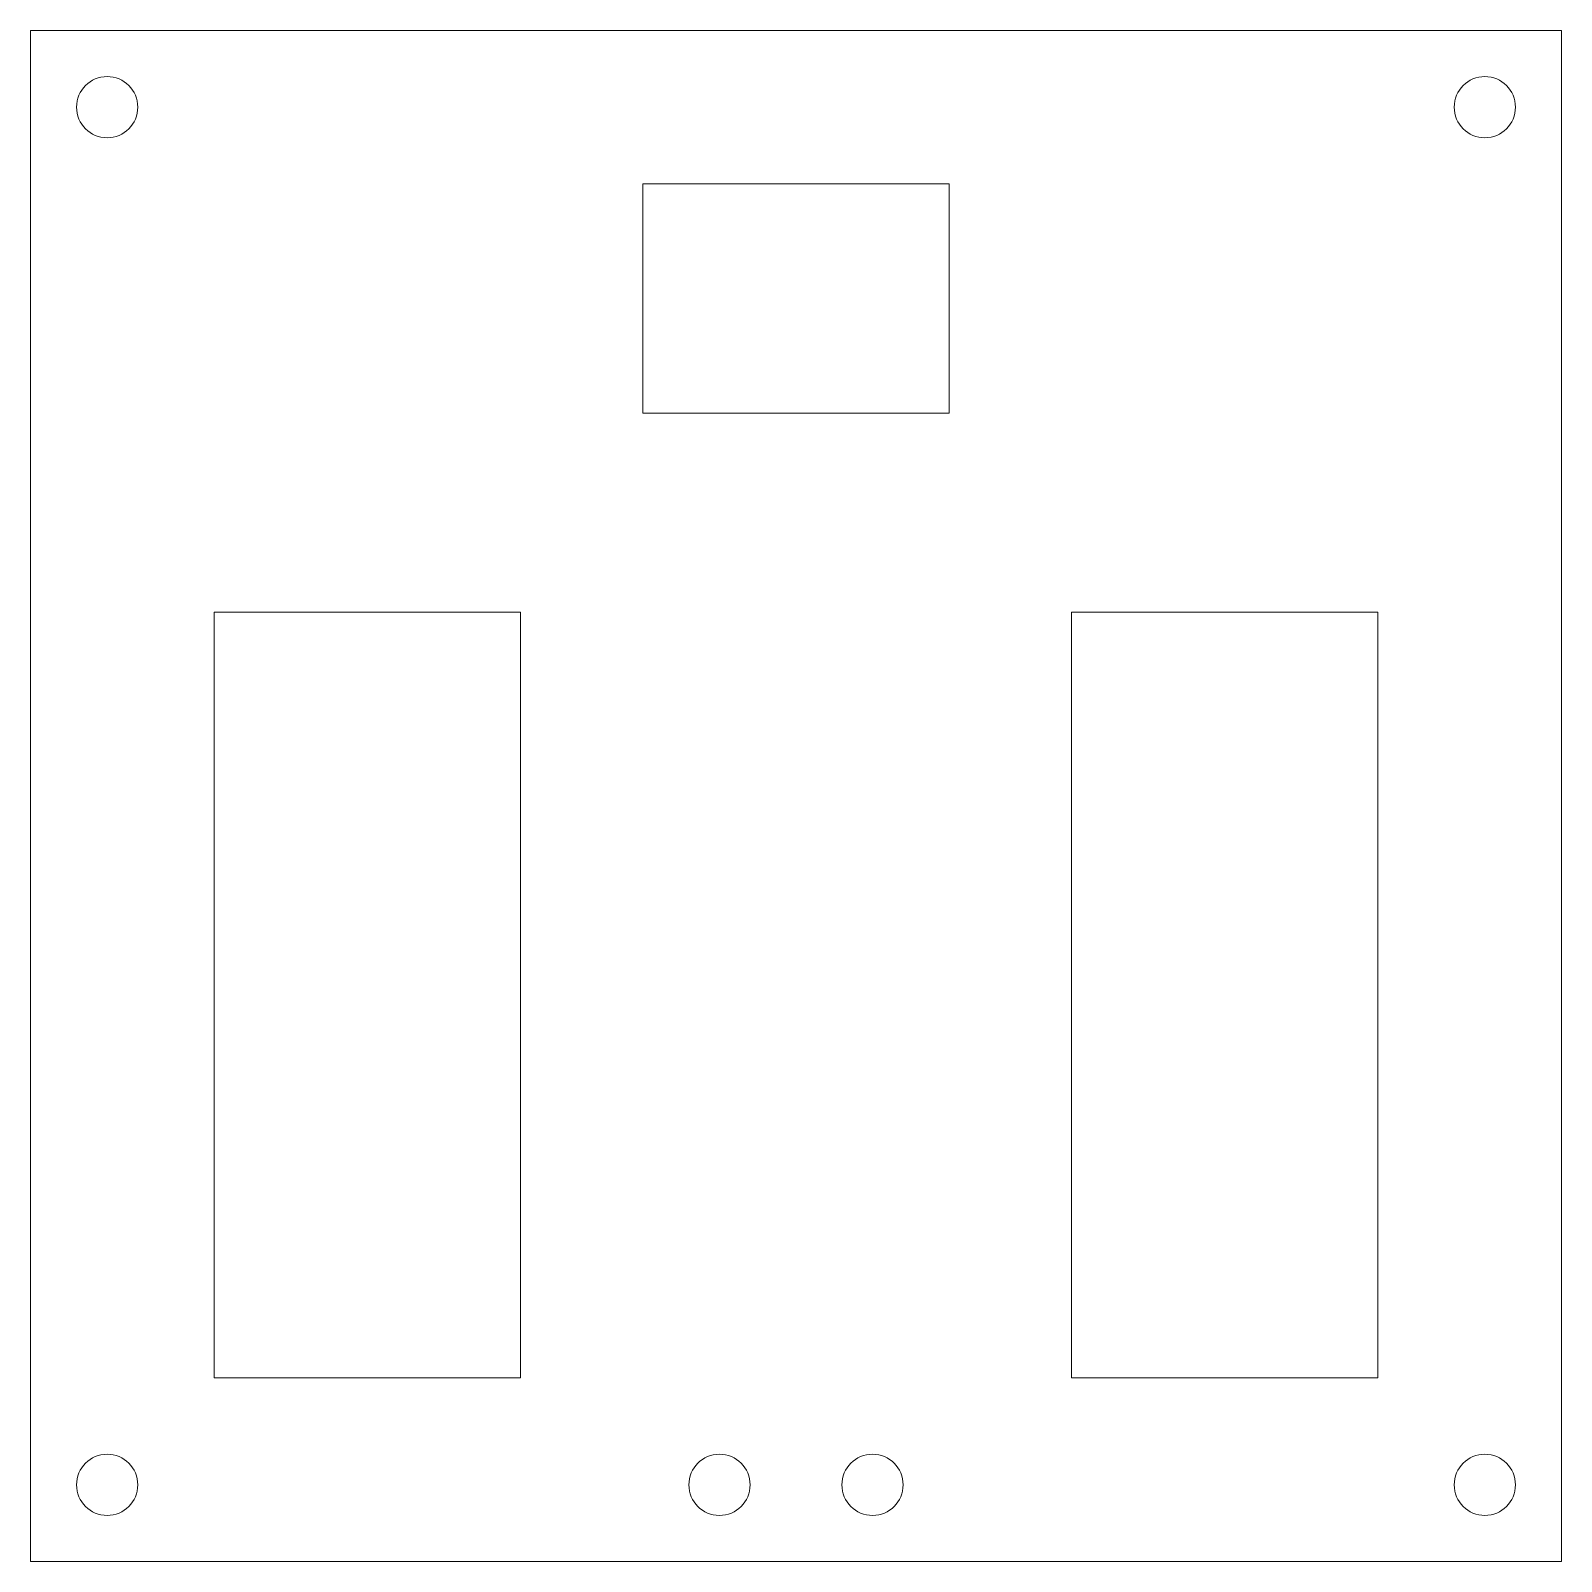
# Model space of a CAD drawing. Header units: millimetres. Extents: x 0 to 100, y 0 to 100.
import ezdxf

# ---------------------------------------------------------------- set-up
doc = ezdxf.new("R2010")
doc.units = ezdxf.units.MM
doc.layers.get('0').update_dxf_attribs({"linetype": 'CONTINUOUS', "lineweight": 0})

msp = doc.modelspace()

# ---------------------------------------------------------------- linework, layer by layer
for p, q in [((100, 100), (0, 100)), ((0, 100), (0, 0)), ((100, 0), (100, 100)), ((60, 90), (40, 90)), ((40, 90), (40, 75)), ((60, 75), (60, 90)), ((40, 75), (60, 75)), ((32, 62), (12, 62)), ((12, 62), (12, 12)), ((32, 12), (32, 62)), ((88, 62), (68, 62)), ((68, 62), (68, 12)), ((88, 12), (88, 62)), ((12, 12), (32, 12)), ((68, 12), (88, 12)), ((0, 0), (100, 0))]:
    msp.add_line(p, q)
for centre in [(5, 95), (95, 95), (5, 5), (45, 5), (55, 5), (95, 5)]:
    msp.add_circle(centre, 2)

doc.saveas('drawing.dxf')
